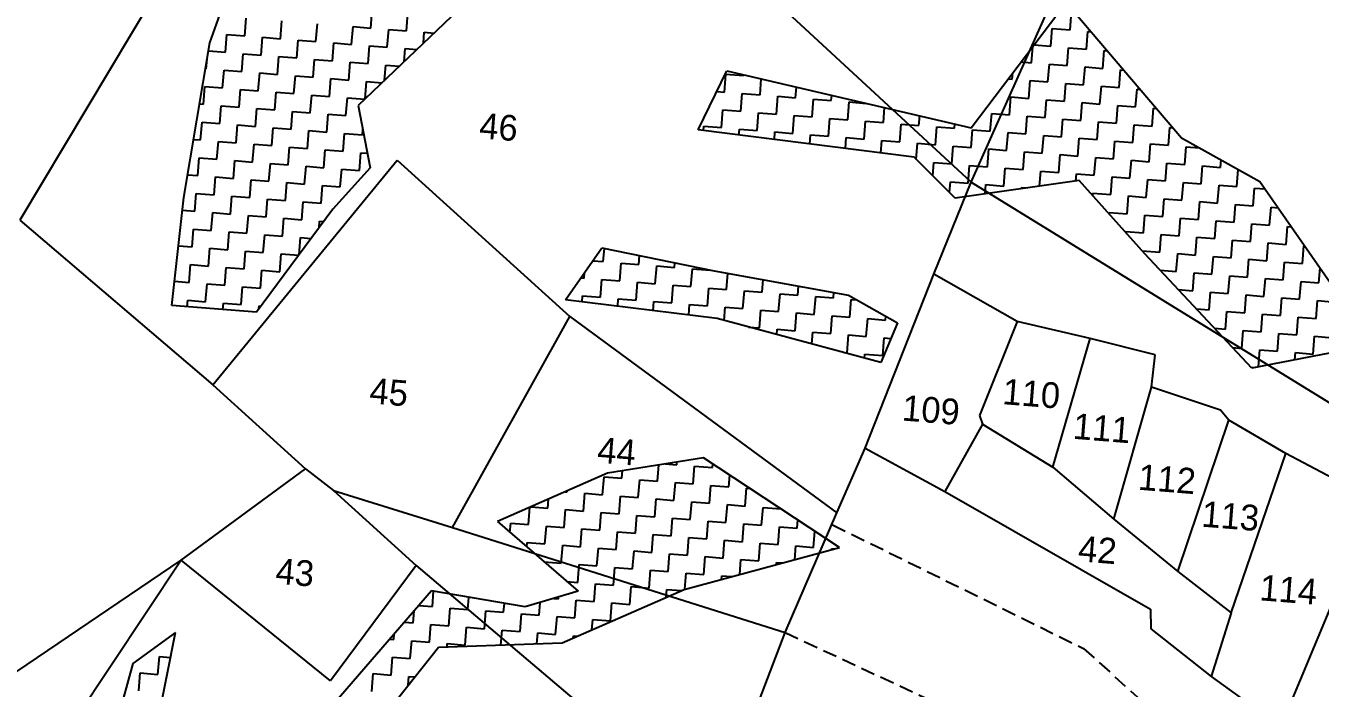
# Model space of a CAD drawing. Header units: metres. Extents: x 281680 to 283954, y 2020493 to 2022850.
# Drawn here: x 282251.5 to 282712.5, y 2021390.1 to 2021626 of the extents above; entities that cross this region are included whole.
import ezdxf
from ezdxf.enums import TextEntityAlignment as Align

# ---------------------------------------------------------------- set-up
doc = ezdxf.new("R2010")
doc.units = ezdxf.units.M
doc.header["$MEASUREMENT"] = 0
doc.linetypes.add('DASHED', pattern=[0.75, 0.5, -0.25])
for name, color, linetype in [('LINE_FOOTPATH', 1, 'DASHED'), ('POLY_HATCH', 12, 'Continuous'), ('POLY_PARCEL', 6, 'Continuous'), ('TEXT_PARCEL', 7, 'Continuous')]:
    doc.layers.add(name, color=color, linetype=linetype)
doc.styles.add('TEXT_MAP', font='')
doc.styles.get('TEXT_MAP').set_extended_font_data('Kruti Dev 050')

msp = doc.modelspace()

# ---------------------------------------------------------------- linework, layer by layer
at = {"layer": 'LINE_FOOTPATH', "ltscale": 10}
for p, q in [((282538.88, 2021448.29), (282628.27, 2021404.23)), ((282521.97, 2021409.91), (282728.96, 2021313.54)), ((282628.27, 2021404.23), (282728.96, 2021313.54))]:
    msp.add_line(p, q, dxfattribs=at)
at = {"layer": 'POLY_HATCH'}
for p, q in [((282317.01, 2021620.03), (282326.36, 2021645.98)), ((282413.21, 2021639.06), (282369.85, 2021597.63)), ((282588.16, 2021589.75), (282622.07, 2021634.37)), ((282622.07, 2021634.37), (282663.14, 2021586.2)), ((282307.76, 2021564.96), (282317.01, 2021620.03)), ((282490.99, 2021589), (282501.16, 2021610.03)), ((282501.16, 2021610.03), (282588.16, 2021589.75)), ((282369.85, 2021597.63), (282374.15, 2021575.45)), ((282567.9, 2021579.23), (282490.99, 2021589)), ((282663.14, 2021586.2), (282691.04, 2021570.64)), ((282582.53, 2021564.72), (282567.9, 2021579.23)), ((282374.15, 2021575.45), (282360.84, 2021560.73)), ((282626.72, 2021570.91), (282582.53, 2021564.72)), ((282650.13, 2021544.78), (282626.72, 2021570.91)), ((282691.04, 2021570.64), (282716.09, 2021534.67)), ((282303.48, 2021526.48), (282307.76, 2021564.96)), ((282360.84, 2021560.73), (282333.64, 2021524.08)), ((282443.68, 2021528.47), (282456.71, 2021546.96)), ((282456.71, 2021546.96), (282496.7, 2021538.81)), ((282688.17, 2021504.14), (282650.13, 2021544.78)), ((282496.7, 2021538.81), (282544.57, 2021530.14)), ((282497.77, 2021521.74), (282443.68, 2021528.47)), ((282544.57, 2021530.14), (282561.99, 2021520.26)), ((282333.64, 2021524.08), (282303.48, 2021526.48)), ((282556.01, 2021506.18), (282497.77, 2021521.74)), ((282561.99, 2021520.26), (282556.01, 2021506.18)), ((282723.92, 2021511), (282688.17, 2021504.14)), ((282492.86, 2021472.2), (282458.69, 2021466.74)), ((282541.36, 2021440.27), (282492.86, 2021472.2)), ((282458.69, 2021466.74), (282419.48, 2021449.43)), ((282419.48, 2021449.43), (282448.18, 2021424.67)), ((282485.98, 2021425.27), (282541.36, 2021440.27)), ((282396.04, 2021424.73), (282348.76, 2021370.26)), ((282429.33, 2021419.02), (282396.04, 2021424.73)), ((282448.18, 2021424.67), (282429.33, 2021419.02)), ((282442.55, 2021406.25), (282485.98, 2021425.27)), ((282304.85, 2021409.99), (282289.65, 2021398.94)), ((282294.7, 2021359.71), (282304.85, 2021409.99)), ((282365.52, 2021363.34), (282398.46, 2021404.65)), ((282398.46, 2021404.65), (282442.55, 2021406.25)), ((282289.65, 2021398.94), (282275.29, 2021346.95))]:
    msp.add_line(p, q, dxfattribs=at)
at = {"layer": 'POLY_HATCH', "linetype": 'Continuous'}
for p, q in [((282329.46, 2021622.48), (282329.96, 2021628.83)), ((282374.39, 2021625.29), (282374.9, 2021631.63)), ((282387.08, 2021624.28), (282387.59, 2021630.62)), ((282623.43, 2021624.6), (282623.94, 2021630.95)), ((282342.15, 2021621.47), (282342.66, 2021627.82)), ((282354.84, 2021620.46), (282355.35, 2021626.8)), ((282367.54, 2021619.45), (282368.04, 2021625.79)), ((282368.04, 2021625.79), (282374.39, 2021625.29)), ((282380.23, 2021618.43), (282380.74, 2021624.78)), ((282380.74, 2021624.78), (282387.08, 2021624.28)), ((282393.12, 2021619.86), (282393.43, 2021623.77)), ((282393.43, 2021623.77), (282396.92, 2021623.49)), ((282616.58, 2021618.76), (282617.08, 2021625.11)), ((282617.08, 2021625.11), (282623.43, 2021624.6)), ((282629.27, 2021617.75), (282629.78, 2021624.1)), ((282629.78, 2021624.1), (282630.9, 2021624.01)), ((282322.6, 2021616.64), (282323.11, 2021622.99)), ((282323.11, 2021622.99), (282329.46, 2021622.48)), ((282335.3, 2021615.63), (282335.8, 2021621.97)), ((282335.8, 2021621.97), (282342.15, 2021621.47)), ((282347.99, 2021614.62), (282348.5, 2021620.96)), ((282348.5, 2021620.96), (282354.84, 2021620.46)), ((282360.69, 2021613.6), (282361.19, 2021619.95)), ((282361.19, 2021619.95), (282367.54, 2021619.45)), ((282610.57, 2021619.24), (282616.58, 2021618.76)), ((282316.52, 2021617.12), (282322.6, 2021616.64)), ((282328.45, 2021609.79), (282328.95, 2021616.13)), ((282328.95, 2021616.13), (282335.3, 2021615.63)), ((282341.14, 2021608.78), (282341.65, 2021615.12)), ((282341.65, 2021615.12), (282347.99, 2021614.62)), ((282373.38, 2021612.59), (282373.88, 2021618.94)), ((282373.88, 2021618.94), (282380.23, 2021618.43)), ((282386.21, 2021613.26), (282386.58, 2021617.93)), ((282386.58, 2021617.93), (282390.75, 2021617.6)), ((282609.73, 2021612.92), (282610.19, 2021618.74)), ((282622.42, 2021611.91), (282622.93, 2021618.26)), ((282622.93, 2021618.26), (282629.27, 2021617.75)), ((282635.11, 2021610.9), (282635.62, 2021617.25)), ((282635.62, 2021617.25), (282636.74, 2021617.16)), ((282315.46, 2021610.82), (282315.75, 2021610.8)), ((282315.75, 2021610.8), (282316.02, 2021614.14)), ((282321.59, 2021603.95), (282322.1, 2021610.29)), ((282322.1, 2021610.29), (282328.45, 2021609.79)), ((282353.83, 2021607.76), (282354.34, 2021614.11)), ((282354.34, 2021614.11), (282360.69, 2021613.6)), ((282366.53, 2021606.75), (282367.03, 2021613.1)), ((282367.03, 2021613.1), (282373.38, 2021612.59)), ((282379.29, 2021606.65), (282379.73, 2021612.09)), ((282379.73, 2021612.09), (282384.58, 2021611.7)), ((282606, 2021613.22), (282609.73, 2021612.92)), ((282615.57, 2021606.07), (282616.07, 2021612.42)), ((282616.07, 2021612.42), (282622.42, 2021611.91)), ((282628.26, 2021605.06), (282628.77, 2021611.41)), ((282628.77, 2021611.41), (282635.11, 2021610.9)), ((282640.95, 2021604.05), (282641.46, 2021610.39)), ((282641.46, 2021610.39), (282642.59, 2021610.3)), ((282334.29, 2021602.93), (282334.79, 2021609.28)), ((282334.79, 2021609.28), (282341.14, 2021608.78)), ((282346.98, 2021601.92), (282347.49, 2021608.27)), ((282347.49, 2021608.27), (282353.83, 2021607.76)), ((282359.67, 2021600.91), (282360.18, 2021607.26)), ((282360.18, 2021607.26), (282366.53, 2021606.75)), ((282372.38, 2021600.04), (282372.87, 2021606.25)), ((282372.87, 2021606.25), (282378.41, 2021605.81)), ((282500.31, 2021602.48), (282500.82, 2021608.83)), ((282500.82, 2021608.83), (282507.17, 2021608.32)), ((282507.17, 2021608.32), (282507.19, 2021608.62)), ((282513.01, 2021601.47), (282513.46, 2021607.16)), ((282601.42, 2021607.2), (282602.87, 2021607.08)), ((282602.87, 2021607.08), (282603.05, 2021609.35)), ((282608.71, 2021600.23), (282609.22, 2021606.58)), ((282609.22, 2021606.58), (282615.57, 2021606.07)), ((282621.41, 2021599.22), (282621.91, 2021605.56)), ((282621.91, 2021605.56), (282628.26, 2021605.06)), ((282314.74, 2021598.1), (282315.25, 2021604.45)), ((282315.25, 2021604.45), (282321.59, 2021603.95)), ((282327.43, 2021597.09), (282327.94, 2021603.44)), ((282327.94, 2021603.44), (282334.29, 2021602.93)), ((282340.13, 2021596.08), (282340.63, 2021602.43)), ((282340.63, 2021602.43), (282346.98, 2021601.92)), ((282352.82, 2021595.07), (282353.33, 2021601.42)), ((282353.33, 2021601.42), (282359.67, 2021600.91)), ((282497.62, 2021602.69), (282500.31, 2021602.48)), ((282506.16, 2021595.63), (282506.66, 2021601.97)), ((282506.66, 2021601.97), (282513.01, 2021601.47)), ((282518.85, 2021594.62), (282519.35, 2021600.96)), ((282519.35, 2021600.96), (282525.7, 2021600.46)), ((282525.7, 2021600.46), (282526, 2021604.24)), ((282538.39, 2021599.44), (282538.54, 2021601.32)), ((282601.86, 2021594.39), (282602.37, 2021600.73)), ((282602.37, 2021600.73), (282608.71, 2021600.23)), ((282634.1, 2021598.21), (282634.61, 2021604.55)), ((282634.61, 2021604.55), (282640.95, 2021604.05)), ((282646.8, 2021597.19), (282647.3, 2021603.54)), ((282647.3, 2021603.54), (282648.43, 2021603.45)), ((282313.35, 2021598.22), (282314.74, 2021598.1)), ((282320.58, 2021591.25), (282321.09, 2021597.6)), ((282321.09, 2021597.6), (282327.43, 2021597.09)), ((282333.28, 2021590.24), (282333.78, 2021596.59)), ((282333.78, 2021596.59), (282340.13, 2021596.08)), ((282365.51, 2021594.06), (282366.02, 2021600.41)), ((282366.02, 2021600.41), (282372.24, 2021599.91)), ((282499.3, 2021589.79), (282499.81, 2021596.13)), ((282499.81, 2021596.13), (282506.16, 2021595.63)), ((282531.54, 2021593.6), (282532.05, 2021599.95)), ((282532.05, 2021599.95), (282538.39, 2021599.44)), ((282544.24, 2021592.59), (282544.74, 2021598.94)), ((282544.74, 2021598.94), (282550.83, 2021598.45)), ((282556.93, 2021591.58), (282557.36, 2021596.93)), ((282614.56, 2021593.38), (282615.06, 2021599.72)), ((282615.06, 2021599.72), (282621.41, 2021599.22)), ((282627.25, 2021592.36), (282627.76, 2021598.71)), ((282627.76, 2021598.71), (282634.1, 2021598.21)), ((282639.94, 2021591.35), (282640.45, 2021597.7)), ((282640.45, 2021597.7), (282646.8, 2021597.19)), ((282652.64, 2021590.34), (282653.14, 2021596.69)), ((282653.14, 2021596.69), (282654.28, 2021596.6)), ((282313.73, 2021585.41), (282314.24, 2021591.76)), ((282314.24, 2021591.76), (282320.58, 2021591.25)), ((282345.97, 2021589.23), (282346.47, 2021595.58)), ((282346.47, 2021595.58), (282352.82, 2021595.07)), ((282358.66, 2021588.22), (282359.17, 2021594.56)), ((282359.17, 2021594.56), (282365.51, 2021594.06)), ((282512, 2021588.77), (282512.5, 2021595.12)), ((282512.5, 2021595.12), (282518.85, 2021594.62)), ((282524.69, 2021587.76), (282525.2, 2021594.11)), ((282525.2, 2021594.11), (282531.54, 2021593.6)), ((282537.38, 2021586.75), (282537.89, 2021593.1)), ((282537.89, 2021593.1), (282544.24, 2021592.59)), ((282550.08, 2021585.74), (282550.58, 2021592.09)), ((282550.58, 2021592.09), (282556.93, 2021591.58)), ((282569.62, 2021590.57), (282569.9, 2021594.01)), ((282595.01, 2021588.55), (282595.52, 2021594.89)), ((282595.52, 2021594.89), (282601.86, 2021594.39)), ((282607.7, 2021587.54), (282608.21, 2021593.88)), ((282608.21, 2021593.88), (282614.56, 2021593.38)), ((282620.4, 2021586.52), (282620.9, 2021592.87)), ((282620.9, 2021592.87), (282627.25, 2021592.36)), ((282633.09, 2021585.51), (282633.6, 2021591.86)), ((282633.6, 2021591.86), (282639.94, 2021591.35)), ((282326.42, 2021584.4), (282326.93, 2021590.75)), ((282326.93, 2021590.75), (282333.28, 2021590.24)), ((282339.12, 2021583.39), (282339.62, 2021589.74)), ((282339.62, 2021589.74), (282345.97, 2021589.23)), ((282351.81, 2021582.38), (282352.32, 2021588.72)), ((282352.32, 2021588.72), (282358.66, 2021588.22)), ((282364.5, 2021581.37), (282365.01, 2021587.71)), ((282365.01, 2021587.71), (282371.36, 2021587.21)), ((282371.36, 2021587.21), (282371.51, 2021589.08)), ((282492.83, 2021588.77), (282492.96, 2021590.29)), ((282492.96, 2021590.29), (282499.3, 2021589.79)), ((282505.48, 2021587.16), (282505.65, 2021589.28)), ((282505.65, 2021589.28), (282512, 2021588.77)), ((282518.13, 2021585.56), (282518.34, 2021588.27)), ((282518.34, 2021588.27), (282524.69, 2021587.76)), ((282530.77, 2021583.95), (282531.04, 2021587.26)), ((282531.04, 2021587.26), (282537.38, 2021586.75)), ((282562.77, 2021584.73), (282563.28, 2021591.08)), ((282563.28, 2021591.08), (282569.62, 2021590.57)), ((282575.46, 2021583.72), (282575.97, 2021590.06)), ((282575.97, 2021590.06), (282582.32, 2021589.56)), ((282582.32, 2021589.56), (282582.44, 2021591.09)), ((282588.16, 2021582.71), (282588.66, 2021589.05)), ((282588.66, 2021589.05), (282595.01, 2021588.55)), ((282600.85, 2021581.69), (282601.36, 2021588.04)), ((282601.36, 2021588.04), (282607.7, 2021587.54)), ((282613.54, 2021580.68), (282614.05, 2021587.03)), ((282614.05, 2021587.03), (282620.4, 2021586.52)), ((282645.78, 2021584.5), (282646.29, 2021590.85)), ((282646.29, 2021590.85), (282652.64, 2021590.34)), ((282658.48, 2021583.49), (282658.98, 2021589.84)), ((282658.98, 2021589.84), (282660.12, 2021589.75)), ((282311.23, 2021585.61), (282313.73, 2021585.41)), ((282319.57, 2021578.56), (282320.08, 2021584.91)), ((282320.08, 2021584.91), (282326.42, 2021584.4)), ((282332.26, 2021577.55), (282332.77, 2021583.89)), ((282332.77, 2021583.89), (282339.12, 2021583.39)), ((282344.96, 2021576.54), (282345.46, 2021582.88)), ((282345.46, 2021582.88), (282351.81, 2021582.38)), ((282543.42, 2021582.34), (282543.73, 2021586.25)), ((282543.73, 2021586.25), (282550.08, 2021585.74)), ((282556.07, 2021580.74), (282556.42, 2021585.23)), ((282556.42, 2021585.23), (282562.77, 2021584.73)), ((282568.66, 2021578.48), (282569.12, 2021584.22)), ((282569.12, 2021584.22), (282575.46, 2021583.72)), ((282581.3, 2021576.86), (282581.81, 2021583.21)), ((282581.81, 2021583.21), (282588.16, 2021582.71)), ((282626.24, 2021579.67), (282626.74, 2021586.02)), ((282626.74, 2021586.02), (282633.09, 2021585.51)), ((282638.93, 2021578.66), (282639.44, 2021585.01)), ((282639.44, 2021585.01), (282645.78, 2021584.5)), ((282651.63, 2021577.65), (282652.13, 2021584)), ((282652.13, 2021584), (282658.48, 2021583.49)), ((282664.32, 2021576.64), (282664.82, 2021582.98)), ((282664.82, 2021582.98), (282669.6, 2021582.6)), ((282312.72, 2021572.72), (282313.22, 2021579.06)), ((282313.22, 2021579.06), (282319.57, 2021578.56)), ((282325.41, 2021571.71), (282325.92, 2021578.05)), ((282325.92, 2021578.05), (282332.26, 2021577.55)), ((282357.65, 2021575.52), (282358.16, 2021581.87)), ((282358.16, 2021581.87), (282364.5, 2021581.37)), ((282370.34, 2021574.51), (282370.85, 2021580.86)), ((282370.85, 2021580.86), (282373.14, 2021580.68)), ((282594, 2021575.85), (282594.5, 2021582.2)), ((282594.5, 2021582.2), (282600.85, 2021581.69)), ((282606.69, 2021574.84), (282607.2, 2021581.19)), ((282607.2, 2021581.19), (282613.54, 2021580.68)), ((282619.39, 2021573.83), (282619.89, 2021580.18)), ((282619.89, 2021580.18), (282626.24, 2021579.67)), ((282632.08, 2021572.82), (282632.58, 2021579.17)), ((282632.58, 2021579.17), (282638.93, 2021578.66)), ((282644.77, 2021571.81), (282645.28, 2021578.15)), ((282645.28, 2021578.15), (282651.63, 2021577.65)), ((282677.01, 2021575.63), (282677.23, 2021578.34)), ((282309.11, 2021573), (282312.72, 2021572.72)), ((282338.1, 2021570.69), (282338.61, 2021577.04)), ((282338.61, 2021577.04), (282344.96, 2021576.54)), ((282350.8, 2021569.68), (282351.3, 2021576.03)), ((282351.3, 2021576.03), (282357.65, 2021575.52)), ((282363.49, 2021568.67), (282364, 2021575.02)), ((282364, 2021575.02), (282370.34, 2021574.51)), ((282574.58, 2021572.61), (282574.96, 2021577.37)), ((282574.96, 2021577.37), (282581.3, 2021576.86)), ((282587.15, 2021570.01), (282587.65, 2021576.36)), ((282587.65, 2021576.36), (282594, 2021575.85)), ((282599.84, 2021569), (282600.35, 2021575.35)), ((282600.35, 2021575.35), (282606.69, 2021574.84)), ((282612.61, 2021568.93), (282613.04, 2021574.34)), ((282613.04, 2021574.34), (282619.39, 2021573.83)), ((282625.53, 2021570.74), (282625.73, 2021573.32)), ((282625.73, 2021573.32), (282632.08, 2021572.82)), ((282657.47, 2021570.8), (282657.97, 2021577.14)), ((282657.97, 2021577.14), (282664.32, 2021576.64)), ((282670.16, 2021569.78), (282670.67, 2021576.13)), ((282670.67, 2021576.13), (282677.01, 2021575.63)), ((282682.85, 2021568.77), (282683.34, 2021574.93)), ((282318.56, 2021565.87), (282319.06, 2021572.21)), ((282319.06, 2021572.21), (282325.41, 2021571.71)), ((282331.25, 2021564.85), (282331.76, 2021571.2)), ((282331.76, 2021571.2), (282338.1, 2021570.69)), ((282343.95, 2021563.84), (282344.45, 2021570.19)), ((282344.45, 2021570.19), (282350.8, 2021569.68)), ((282356.64, 2021562.83), (282357.15, 2021569.18)), ((282357.15, 2021569.18), (282363.49, 2021568.67)), ((282580.5, 2021566.74), (282580.8, 2021570.52)), ((282580.8, 2021570.52), (282587.15, 2021570.01)), ((282593.23, 2021566.22), (282593.49, 2021569.51)), ((282593.49, 2021569.51), (282599.84, 2021569)), ((282606.15, 2021568.03), (282606.19, 2021568.49)), ((282606.19, 2021568.49), (282608.28, 2021568.33)), ((282637.92, 2021565.97), (282638.43, 2021572.31)), ((282638.43, 2021572.31), (282644.77, 2021571.81)), ((282650.61, 2021564.95), (282651.12, 2021571.3)), ((282651.12, 2021571.3), (282657.47, 2021570.8)), ((282663.31, 2021563.94), (282663.81, 2021570.29)), ((282663.81, 2021570.29), (282670.16, 2021569.78)), ((282676, 2021562.93), (282676.51, 2021569.28)), ((282676.51, 2021569.28), (282682.85, 2021568.77)), ((282311.71, 2021560.02), (282312.21, 2021566.37)), ((282312.21, 2021566.37), (282318.56, 2021565.87)), ((282324.4, 2021559.01), (282324.91, 2021565.36)), ((282324.91, 2021565.36), (282331.25, 2021564.85)), ((282337.09, 2021558), (282337.6, 2021564.35)), ((282337.6, 2021564.35), (282343.95, 2021563.84)), ((282631.5, 2021565.57), (282631.57, 2021566.47)), ((282631.57, 2021566.47), (282637.92, 2021565.97)), ((282643.76, 2021559.11), (282644.27, 2021565.46)), ((282644.27, 2021565.46), (282650.61, 2021564.95)), ((282656.45, 2021558.1), (282656.96, 2021564.45)), ((282656.96, 2021564.45), (282663.31, 2021563.94)), ((282688.69, 2021561.92), (282689.2, 2021568.27)), ((282689.2, 2021568.27), (282692.89, 2021567.97)), ((282307.25, 2021560.38), (282311.71, 2021560.02)), ((282317.55, 2021553.17), (282318.05, 2021559.52)), ((282318.05, 2021559.52), (282324.4, 2021559.01)), ((282349.79, 2021556.99), (282350.29, 2021563.34)), ((282350.29, 2021563.34), (282356.64, 2021562.83)), ((282637.37, 2021559.03), (282637.41, 2021559.62)), ((282637.41, 2021559.62), (282643.76, 2021559.11)), ((282669.15, 2021557.09), (282669.65, 2021563.44)), ((282669.65, 2021563.44), (282676, 2021562.93)), ((282681.84, 2021556.08), (282682.35, 2021562.43)), ((282682.35, 2021562.43), (282688.69, 2021561.92)), ((282694.54, 2021555.07), (282695.04, 2021561.41)), ((282695.04, 2021561.41), (282697.6, 2021561.21)), ((282330.24, 2021552.16), (282330.75, 2021558.51)), ((282330.75, 2021558.51), (282337.09, 2021558)), ((282342.93, 2021551.15), (282343.44, 2021557.5)), ((282343.44, 2021557.5), (282349.79, 2021556.99)), ((282355.95, 2021554.14), (282356.13, 2021556.48)), ((282356.13, 2021556.48), (282357.6, 2021556.37)), ((282649.6, 2021552.26), (282650.11, 2021558.61)), ((282650.11, 2021558.61), (282656.45, 2021558.1)), ((282662.3, 2021551.25), (282662.8, 2021557.6)), ((282662.8, 2021557.6), (282669.15, 2021557.09)), ((282674.99, 2021550.24), (282675.5, 2021556.59)), ((282675.5, 2021556.59), (282681.84, 2021556.08)), ((282687.68, 2021549.23), (282688.19, 2021555.57)), ((282688.19, 2021555.57), (282694.54, 2021555.07)), ((282700.38, 2021548.22), (282700.88, 2021554.56)), ((282700.88, 2021554.56), (282702.31, 2021554.45)), ((282310.7, 2021547.33), (282311.2, 2021553.68)), ((282311.2, 2021553.68), (282317.55, 2021553.17)), ((282323.39, 2021546.32), (282323.89, 2021552.67)), ((282323.89, 2021552.67), (282330.24, 2021552.16)), ((282336.08, 2021545.31), (282336.59, 2021551.65)), ((282336.59, 2021551.65), (282342.93, 2021551.15)), ((282348.79, 2021544.5), (282349.28, 2021550.64)), ((282349.28, 2021550.64), (282353.12, 2021550.34)), ((282643.23, 2021552.48), (282643.26, 2021552.77)), ((282643.26, 2021552.77), (282649.6, 2021552.26)), ((282655.44, 2021545.41), (282655.95, 2021551.76)), ((282655.95, 2021551.76), (282662.3, 2021551.25)), ((282668.14, 2021544.4), (282668.64, 2021550.74)), ((282668.64, 2021550.74), (282674.99, 2021550.24)), ((282305.85, 2021547.72), (282310.7, 2021547.33)), ((282316.54, 2021540.48), (282317.04, 2021546.82)), ((282317.04, 2021546.82), (282323.39, 2021546.32)), ((282329.23, 2021539.47), (282329.74, 2021545.81)), ((282329.74, 2021545.81), (282336.08, 2021545.31)), ((282457.18, 2021542.05), (282457.55, 2021546.79)), ((282649.12, 2021545.91), (282655.44, 2021545.41)), ((282680.83, 2021543.39), (282681.34, 2021549.73)), ((282681.34, 2021549.73), (282687.68, 2021549.23)), ((282693.52, 2021542.37), (282694.03, 2021548.72)), ((282694.03, 2021548.72), (282700.38, 2021548.22)), ((282706.22, 2021541.36), (282706.72, 2021547.71)), ((282706.72, 2021547.71), (282707.03, 2021547.69)), ((282309.68, 2021534.64), (282310.19, 2021540.98)), ((282310.19, 2021540.98), (282316.54, 2021540.48)), ((282341.92, 2021538.46), (282342.43, 2021544.8)), ((282342.43, 2021544.8), (282348.65, 2021544.31)), ((282453.46, 2021542.34), (282457.18, 2021542.05)), ((282463.02, 2021535.19), (282463.52, 2021541.54)), ((282463.52, 2021541.54), (282469.87, 2021541.03)), ((282469.87, 2021541.03), (282470.12, 2021544.23)), ((282482.56, 2021540.02), (282482.69, 2021541.66)), ((282661.28, 2021538.56), (282661.79, 2021544.9)), ((282661.79, 2021544.9), (282668.14, 2021544.4)), ((282673.98, 2021537.54), (282674.48, 2021543.89)), ((282674.48, 2021543.89), (282680.83, 2021543.39)), ((282686.67, 2021536.53), (282687.18, 2021542.88)), ((282687.18, 2021542.88), (282693.52, 2021542.37)), ((282699.36, 2021535.52), (282699.87, 2021541.87)), ((282699.87, 2021541.87), (282706.22, 2021541.36)), ((282322.38, 2021533.63), (282322.88, 2021539.97)), ((282322.88, 2021539.97), (282329.23, 2021539.47)), ((282335.07, 2021532.61), (282335.58, 2021538.96)), ((282335.58, 2021538.96), (282341.92, 2021538.46)), ((282449.19, 2021536.29), (282450.32, 2021536.2)), ((282450.32, 2021536.2), (282450.48, 2021538.11)), ((282475.71, 2021534.18), (282476.22, 2021540.53)), ((282476.22, 2021540.53), (282482.56, 2021540.02)), ((282488.4, 2021533.17), (282488.91, 2021539.52)), ((282488.91, 2021539.52), (282495.26, 2021539.01)), ((282495.26, 2021539.01), (282495.26, 2021539.1)), ((282501.1, 2021532.16), (282501.56, 2021537.93)), ((282655.53, 2021539.02), (282661.28, 2021538.56)), ((282667.13, 2021531.7), (282667.63, 2021538.05)), ((282667.63, 2021538.05), (282673.98, 2021537.54)), ((282679.82, 2021530.69), (282680.32, 2021537.04)), ((282680.32, 2021537.04), (282686.67, 2021536.53)), ((282712.06, 2021534.51), (282712.48, 2021539.85)), ((282304.44, 2021535.06), (282309.68, 2021534.64)), ((282315.52, 2021527.78), (282316.03, 2021534.13)), ((282316.03, 2021534.13), (282322.38, 2021533.63)), ((282328.22, 2021526.77), (282328.72, 2021533.12)), ((282328.72, 2021533.12), (282335.07, 2021532.61)), ((282456.16, 2021529.35), (282456.67, 2021535.7)), ((282456.67, 2021535.7), (282463.02, 2021535.19)), ((282468.86, 2021528.34), (282469.36, 2021534.69)), ((282469.36, 2021534.69), (282475.71, 2021534.18)), ((282481.55, 2021527.33), (282482.06, 2021533.68)), ((282482.06, 2021533.68), (282488.4, 2021533.17)), ((282494.25, 2021526.32), (282494.75, 2021532.66)), ((282494.75, 2021532.66), (282501.1, 2021532.16)), ((282506.94, 2021525.31), (282507.44, 2021531.65)), ((282507.44, 2021531.65), (282513.79, 2021531.15)), ((282513.79, 2021531.15), (282514.15, 2021535.65)), ((282526.49, 2021530.14), (282526.74, 2021533.37)), ((282661.99, 2021532.11), (282667.13, 2021531.7)), ((282692.51, 2021529.68), (282693.02, 2021536.03)), ((282693.02, 2021536.03), (282699.36, 2021535.52)), ((282705.21, 2021528.67), (282705.71, 2021535.02)), ((282705.71, 2021535.02), (282712.06, 2021534.51)), ((282309, 2021526.04), (282309.18, 2021528.29)), ((282309.18, 2021528.29), (282315.52, 2021527.78)), ((282321.69, 2021525.03), (282321.87, 2021527.28)), ((282321.87, 2021527.28), (282328.22, 2021526.77)), ((282449.65, 2021527.73), (282449.82, 2021529.86)), ((282449.82, 2021529.86), (282456.16, 2021529.35)), ((282462.3, 2021526.15), (282462.51, 2021528.85)), ((282462.51, 2021528.85), (282468.86, 2021528.34)), ((282474.95, 2021524.58), (282475.21, 2021527.84)), ((282475.21, 2021527.84), (282481.55, 2021527.33)), ((282519.63, 2021524.3), (282520.14, 2021530.64)), ((282520.14, 2021530.64), (282526.49, 2021530.14)), ((282532.33, 2021523.28), (282532.83, 2021529.63)), ((282532.83, 2021529.63), (282539.18, 2021529.12)), ((282539.18, 2021529.12), (282539.33, 2021531.09)), ((282545.02, 2021522.27), (282545.53, 2021528.62)), ((282545.53, 2021528.62), (282547.53, 2021528.46)), ((282672.97, 2021524.85), (282673.47, 2021531.2)), ((282673.47, 2021531.2), (282679.82, 2021530.69)), ((282685.66, 2021523.84), (282686.17, 2021530.19)), ((282686.17, 2021530.19), (282692.51, 2021529.68)), ((282698.35, 2021522.83), (282698.86, 2021529.18)), ((282698.86, 2021529.18), (282705.21, 2021528.67)), ((282711.05, 2021521.82), (282711.55, 2021528.16)), ((282711.55, 2021528.16), (282717.9, 2021527.66)), ((282334.48, 2021525.21), (282334.56, 2021526.27)), ((282334.56, 2021526.27), (282335.23, 2021526.21)), ((282487.59, 2021523), (282487.9, 2021526.82)), ((282487.9, 2021526.82), (282494.25, 2021526.32)), ((282500.22, 2021521.08), (282500.59, 2021525.81)), ((282500.59, 2021525.81), (282506.94, 2021525.31)), ((282512.78, 2021518.45), (282513.29, 2021524.8)), ((282513.29, 2021524.8), (282519.63, 2021524.3)), ((282525.47, 2021517.44), (282525.98, 2021523.79)), ((282525.98, 2021523.79), (282532.33, 2021523.28)), ((282538.17, 2021516.43), (282538.67, 2021522.78)), ((282538.67, 2021522.78), (282545.02, 2021522.27)), ((282557.71, 2021521.26), (282557.82, 2021522.62)), ((282668.44, 2021525.21), (282672.97, 2021524.85)), ((282678.81, 2021518), (282679.31, 2021524.35)), ((282679.31, 2021524.35), (282685.66, 2021523.84)), ((282691.5, 2021516.99), (282692.01, 2021523.33)), ((282692.01, 2021523.33), (282698.35, 2021522.83)), ((282704.19, 2021515.98), (282704.7, 2021522.32)), ((282704.7, 2021522.32), (282711.05, 2021521.82)), ((282508.89, 2021518.76), (282512.78, 2021518.45)), ((282518.98, 2021516.07), (282519.13, 2021517.95)), ((282519.13, 2021517.95), (282525.47, 2021517.44)), ((282550.86, 2021515.42), (282551.37, 2021521.77)), ((282551.37, 2021521.77), (282557.71, 2021521.26)), ((282674.9, 2021518.31), (282678.81, 2021518)), ((282531.49, 2021512.73), (282531.82, 2021516.94)), ((282531.82, 2021516.94), (282538.17, 2021516.43)), ((282544.01, 2021509.58), (282544.51, 2021515.93)), ((282544.51, 2021515.93), (282550.86, 2021515.42)), ((282556.7, 2021508.57), (282557.21, 2021514.91)), ((282557.21, 2021514.91), (282559.64, 2021514.72)), ((282684.65, 2021511.15), (282685.15, 2021517.49)), ((282685.15, 2021517.49), (282691.5, 2021516.99)), ((282697.34, 2021510.13), (282697.85, 2021516.48)), ((282697.85, 2021516.48), (282704.19, 2021515.98)), ((282710.04, 2021509.12), (282710.54, 2021515.47)), ((282710.54, 2021515.47), (282716.89, 2021514.96)), ((282542.96, 2021509.66), (282544.01, 2021509.58)), ((282550.25, 2021507.72), (282550.36, 2021509.07)), ((282550.36, 2021509.07), (282556.7, 2021508.57)), ((282681.36, 2021511.41), (282684.65, 2021511.15)), ((282690.51, 2021504.59), (282691, 2021510.64)), ((282691, 2021510.64), (282697.34, 2021510.13)), ((282703.49, 2021507.08), (282703.69, 2021509.63)), ((282703.69, 2021509.63), (282710.04, 2021509.12)), ((282687.82, 2021504.51), (282689.42, 2021504.38)), ((282463.8, 2021464.87), (282464.02, 2021467.59)), ((282476.49, 2021463.86), (282476.96, 2021469.66)), ((282479.27, 2021470.03), (282483.35, 2021469.7)), ((282483.35, 2021469.7), (282483.43, 2021470.69)), ((282489.19, 2021462.85), (282489.69, 2021469.2)), ((282489.69, 2021469.2), (282496.04, 2021468.69)), ((282496.04, 2021468.69), (282496.15, 2021470.03)), ((282456.95, 2021459.03), (282457.45, 2021465.38)), ((282457.45, 2021465.38), (282463.8, 2021464.87)), ((282469.64, 2021458.02), (282470.15, 2021464.37)), ((282470.15, 2021464.37), (282476.49, 2021463.86)), ((282482.34, 2021457.01), (282482.84, 2021463.36)), ((282482.84, 2021463.36), (282489.19, 2021462.85)), ((282501.88, 2021461.84), (282502.22, 2021466.04)), ((282443.63, 2021460.09), (282444.26, 2021460.04)), ((282444.26, 2021460.04), (282444.28, 2021460.38)), ((282450.1, 2021453.19), (282450.6, 2021459.54)), ((282450.6, 2021459.54), (282456.95, 2021459.03)), ((282462.79, 2021452.18), (282463.3, 2021458.53)), ((282463.3, 2021458.53), (282469.64, 2021458.02)), ((282495.03, 2021456), (282495.54, 2021462.34)), ((282495.54, 2021462.34), (282501.88, 2021461.84)), ((282507.72, 2021454.99), (282508.23, 2021461.33)), ((282508.23, 2021461.33), (282509.52, 2021461.23)), ((282430.55, 2021448.36), (282431.04, 2021454.54)), ((282431.37, 2021454.68), (282437.4, 2021454.2)), ((282437.4, 2021454.2), (282437.66, 2021457.46)), ((282443.24, 2021447.35), (282443.75, 2021453.7)), ((282443.75, 2021453.7), (282450.1, 2021453.19)), ((282475.48, 2021451.17), (282475.99, 2021457.51)), ((282475.99, 2021457.51), (282482.34, 2021457.01)), ((282488.18, 2021450.16), (282488.68, 2021456.5)), ((282488.68, 2021456.5), (282495.03, 2021456)), ((282500.87, 2021449.15), (282501.38, 2021455.49)), ((282501.38, 2021455.49), (282507.72, 2021454.99)), ((282513.56, 2021448.13), (282514.07, 2021454.48)), ((282514.07, 2021454.48), (282520.42, 2021453.97)), ((282520.42, 2021453.97), (282520.42, 2021454.05)), ((282423.94, 2021445.58), (282424.2, 2021448.87)), ((282424.2, 2021448.87), (282430.55, 2021448.36)), ((282455.94, 2021446.34), (282456.44, 2021452.69)), ((282456.44, 2021452.69), (282462.79, 2021452.18)), ((282468.63, 2021445.33), (282469.14, 2021451.67)), ((282469.14, 2021451.67), (282475.48, 2021451.17)), ((282481.32, 2021444.32), (282481.83, 2021450.66)), ((282481.83, 2021450.66), (282488.18, 2021450.16)), ((282494.02, 2021443.3), (282494.52, 2021449.65)), ((282494.52, 2021449.65), (282500.87, 2021449.15)), ((282506.71, 2021442.29), (282507.22, 2021448.64)), ((282507.22, 2021448.64), (282513.56, 2021448.13)), ((282526.26, 2021447.12), (282526.49, 2021450.06)), ((282436.39, 2021441.51), (282436.9, 2021447.86)), ((282436.9, 2021447.86), (282443.24, 2021447.35)), ((282449.08, 2021440.5), (282449.59, 2021446.84)), ((282449.59, 2021446.84), (282455.94, 2021446.34)), ((282461.78, 2021439.49), (282462.28, 2021445.83)), ((282462.28, 2021445.83), (282468.63, 2021445.33)), ((282474.47, 2021438.47), (282474.98, 2021444.82)), ((282474.98, 2021444.82), (282481.32, 2021444.32)), ((282519.41, 2021441.28), (282519.91, 2021447.63)), ((282519.91, 2021447.63), (282526.26, 2021447.12)), ((282532.1, 2021440.27), (282532.56, 2021446.06)), ((282429.92, 2021440.43), (282430.04, 2021442.01)), ((282430.04, 2021442.01), (282436.39, 2021441.51)), ((282442.23, 2021434.66), (282442.74, 2021441)), ((282442.74, 2021441), (282449.08, 2021440.5)), ((282454.93, 2021433.65), (282455.43, 2021439.99)), ((282455.43, 2021439.99), (282461.78, 2021439.49)), ((282487.17, 2021437.46), (282487.67, 2021443.81)), ((282487.67, 2021443.81), (282494.02, 2021443.3)), ((282499.86, 2021436.45), (282500.36, 2021442.8)), ((282500.36, 2021442.8), (282506.71, 2021442.29)), ((282512.55, 2021435.44), (282513.06, 2021441.79)), ((282513.06, 2021441.79), (282519.41, 2021441.28)), ((282525.37, 2021435.94), (282525.75, 2021440.78)), ((282525.75, 2021440.78), (282532.1, 2021440.27)), ((282538.42, 2021439.47), (282538.45, 2021439.76)), ((282538.45, 2021439.76), (282539.26, 2021439.7)), ((282436.03, 2021435.15), (282442.23, 2021434.66)), ((282467.62, 2021432.63), (282468.13, 2021438.98)), ((282468.13, 2021438.98), (282474.47, 2021438.47)), ((282480.31, 2021431.62), (282480.82, 2021437.97)), ((282480.82, 2021437.97), (282487.17, 2021437.46)), ((282493.01, 2021430.61), (282493.51, 2021436.96)), ((282493.51, 2021436.96), (282499.86, 2021436.45)), ((282505.78, 2021430.63), (282506.21, 2021435.95)), ((282506.21, 2021435.95), (282512.55, 2021435.44)), ((282518.84, 2021434.17), (282518.9, 2021434.93)), ((282518.9, 2021434.93), (282521.04, 2021434.76)), ((282448.07, 2021427.8), (282448.58, 2021434.15)), ((282448.58, 2021434.15), (282454.93, 2021433.65)), ((282460.77, 2021426.79), (282461.27, 2021433.14)), ((282461.27, 2021433.14), (282467.62, 2021432.63)), ((282473.46, 2021425.78), (282473.97, 2021432.13)), ((282473.97, 2021432.13), (282480.31, 2021431.62)), ((282486.2, 2021425.33), (282486.66, 2021431.12)), ((282486.66, 2021431.12), (282493.01, 2021430.61)), ((282499.25, 2021428.86), (282499.35, 2021430.11)), ((282499.35, 2021430.11), (282502.82, 2021429.83)), ((282444.18, 2021428.11), (282448.07, 2021427.8)), ((282453.91, 2021420.95), (282454.42, 2021427.3)), ((282454.42, 2021427.3), (282460.77, 2021426.79)), ((282466.61, 2021419.94), (282467.11, 2021426.29)), ((282467.11, 2021426.29), (282473.46, 2021425.78)), ((282396.29, 2021419.16), (282396.72, 2021424.62)), ((282408.98, 2021418.14), (282409.32, 2021422.45)), ((282439.59, 2021422.09), (282441.22, 2021421.96)), ((282441.22, 2021421.96), (282441.27, 2021422.6)), ((282447.06, 2021415.11), (282447.57, 2021421.46)), ((282447.57, 2021421.46), (282453.91, 2021420.95)), ((282479.58, 2021422.47), (282479.81, 2021425.28)), ((282479.81, 2021425.28), (282485.05, 2021424.86)), ((282389.44, 2021413.32), (282389.77, 2021417.51)), ((282391.53, 2021419.54), (282396.29, 2021419.16)), ((282402.13, 2021412.3), (282402.63, 2021418.65)), ((282402.63, 2021418.65), (282408.98, 2021418.14)), ((282414.82, 2021411.29), (282415.33, 2021417.64)), ((282415.33, 2021417.64), (282421.67, 2021417.13)), ((282421.67, 2021417.13), (282421.93, 2021420.29)), ((282427.52, 2021410.28), (282428.02, 2021416.63)), ((282428.02, 2021416.63), (282434.37, 2021416.12)), ((282434.37, 2021416.12), (282434.73, 2021420.63)), ((282459.76, 2021414.1), (282460.26, 2021420.45)), ((282460.26, 2021420.45), (282466.61, 2021419.94)), ((282386.35, 2021413.56), (282389.44, 2021413.32)), ((282395.28, 2021406.46), (282395.78, 2021412.81)), ((282395.78, 2021412.81), (282402.13, 2021412.3)), ((282407.97, 2021405.45), (282408.48, 2021411.8)), ((282408.48, 2021411.8), (282414.82, 2021411.29)), ((282440.21, 2021409.27), (282440.72, 2021415.62)), ((282440.72, 2021415.62), (282447.06, 2021415.11)), ((282453.11, 2021410.87), (282453.41, 2021414.6)), ((282453.41, 2021414.6), (282459.76, 2021414.1)), ((282381.16, 2021407.59), (282382.58, 2021407.47)), ((282382.58, 2021407.47), (282382.74, 2021409.4)), ((282420.74, 2021405.46), (282421.17, 2021410.79)), ((282421.17, 2021410.79), (282427.52, 2021410.28)), ((282433.56, 2021405.92), (282433.86, 2021409.78)), ((282433.86, 2021409.78), (282440.21, 2021409.27)), ((282446.49, 2021407.98), (282446.56, 2021408.76)), ((282446.56, 2021408.76), (282448.02, 2021408.65)), ((282388.42, 2021400.62), (282388.93, 2021406.97)), ((282388.93, 2021406.97), (282395.28, 2021406.46)), ((282401.53, 2021404.76), (282401.62, 2021405.96)), ((282401.62, 2021405.96), (282407.97, 2021405.45)), ((282298.56, 2021395.01), (282299.06, 2021401.35)), ((282299.06, 2021401.35), (282303.04, 2021401.04)), ((282381.57, 2021394.78), (282382.08, 2021401.13)), ((282382.08, 2021401.13), (282388.42, 2021400.62)), ((282394.76, 2021400.02), (282394.77, 2021400.12)), ((282394.77, 2021400.12), (282394.84, 2021400.11)), ((282291.71, 2021389.17), (282292.21, 2021395.51)), ((282292.21, 2021395.51), (282298.56, 2021395.01)), ((282374.72, 2021388.94), (282375.22, 2021395.29)), ((282375.22, 2021395.29), (282381.57, 2021394.78)), ((282387.67, 2021391.12), (282387.92, 2021394.27)), ((282387.92, 2021394.27), (282390.05, 2021394.11))]:
    msp.add_line(p, q, dxfattribs=at)
at = {"layer": 'POLY_PARCEL'}
for p, q in [((282379.81, 2021775.06), (282249.32, 2021556.83)), ((282588.18, 2021570.31), (282618.86, 2021639.11)), ((282588.18, 2021570.31), (282522.91, 2021630.67)), ((282318.05, 2021498.18), (282383.7, 2021578.16)), ((282383.7, 2021578.16), (282445.26, 2021522.55)), ((282574.96, 2021537.56), (282588.18, 2021570.31)), ((282588.18, 2021570.31), (282762.26, 2021463.12)), ((282249.32, 2021556.83), (282318.05, 2021498.18)), ((282550.45, 2021475.66), (282574.96, 2021537.56)), ((282604.57, 2021520.74), (282574.96, 2021537.56)), ((282403.45, 2021447.34), (282445.26, 2021522.55)), ((282445.26, 2021522.55), (282540.32, 2021452.61)), ((282604.57, 2021520.74), (282591.2, 2021487.19)), ((282630.62, 2021514.69), (282604.57, 2021520.74)), ((282617.26, 2021468.88), (282630.62, 2021514.69)), ((282653.7, 2021508.88), (282630.62, 2021514.69)), ((282652.45, 2021497.38), (282653.7, 2021508.88)), ((282318.05, 2021498.18), (282351.08, 2021468.22)), ((282639.09, 2021450.36), (282652.45, 2021497.38)), ((282676.99, 2021489.12), (282652.45, 2021497.38)), ((282591.2, 2021487.19), (282592.28, 2021484.12)), ((282661.81, 2021431.65), (282680.03, 2021485.57)), ((282680.03, 2021485.57), (282676.99, 2021489.12)), ((282700.3, 2021473.68), (282680.03, 2021485.57)), ((282592.28, 2021484.12), (282578.85, 2021460.16)), ((282592.28, 2021484.12), (282617.26, 2021468.88)), ((282540.32, 2021452.61), (282550.45, 2021475.66)), ((282550.45, 2021475.66), (282578.85, 2021460.16)), ((282680.86, 2021416.88), (282700.3, 2021473.68)), ((282732.12, 2021456.89), (282700.3, 2021473.68)), ((282306.83, 2021435.68), (282351.08, 2021468.22)), ((282351.08, 2021468.22), (282361.06, 2021460.49)), ((282617.26, 2021468.88), (282639.09, 2021450.36)), ((282361.06, 2021460.49), (282403.45, 2021447.34)), ((282361.06, 2021460.49), (282390.49, 2021433.81)), ((282578.85, 2021460.16), (282652.11, 2021418.2)), ((282698.52, 2021376.39), (282732.12, 2021456.89)), ((282521.97, 2021409.91), (282540.32, 2021452.61)), ((282639.09, 2021450.36), (282661.81, 2021431.65)), ((282403.45, 2021447.34), (282521.97, 2021409.91)), ((282176.57, 2021347.49), (282306.83, 2021435.68)), ((282306.83, 2021435.68), (282208.84, 2021288.56)), ((282360.04, 2021392.73), (282306.83, 2021435.68)), ((282390.49, 2021433.81), (282360.04, 2021392.73)), ((282390.49, 2021433.81), (282496.6, 2021343.92)), ((282661.81, 2021431.65), (282680.86, 2021416.88)), ((282652.11, 2021418.2), (282652.22, 2021411.23)), ((282680.86, 2021416.88), (282673.75, 2021394.27)), ((282496.6, 2021343.92), (282521.97, 2021409.91)), ((282652.22, 2021411.23), (282673.75, 2021394.27)), ((282673.75, 2021394.27), (282698.52, 2021376.39))]:
    msp.add_line(p, q, dxfattribs=at)

# ---------------------------------------------------------------- texts
at = {"layer": 'TEXT_PARCEL', "style": 'TEXT_MAP'}
for s, p in [('46', (282419.91, 2021590.05)), ('45', (282380.81, 2021495.53)), ('110', (282609.68, 2021495.07)), ('109', (282573.92, 2021489.24)), ('111', (282634.8, 2021482.73)), ('44', (282461.96, 2021474.5)), ('112', (282658.02, 2021464.65)), ('113', (282680.58, 2021451.43)), ('42', (282633.24, 2021439.44)), ('43', (282347.35, 2021431.37)), ('114', (282701.25, 2021425.19))]:
    msp.add_text(s, height=9.168, rotation=355.4442, dxfattribs=at).set_placement(p, align=Align.MIDDLE)

doc.saveas('drawing.dxf')
